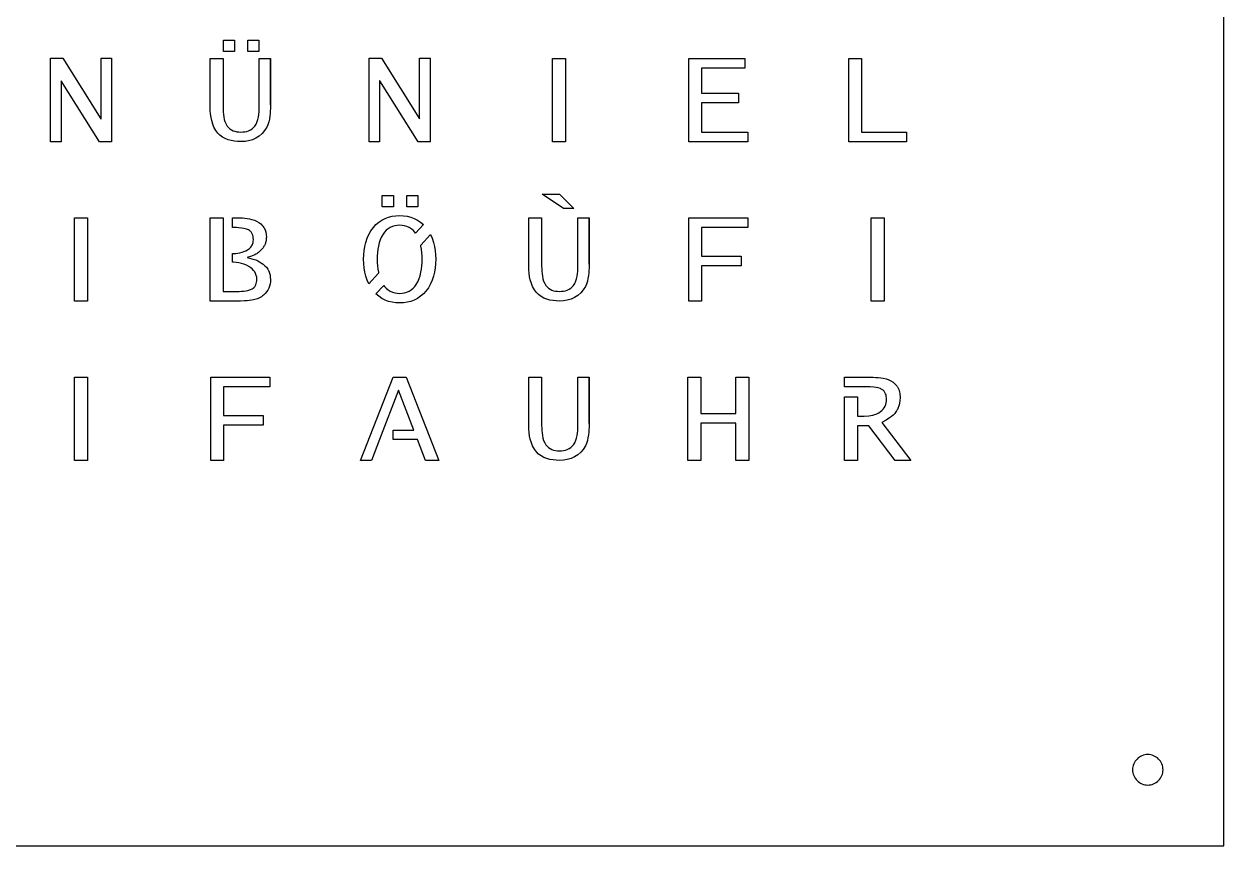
# Model space of a CAD drawing. Extents: x -337 to 6273, y 368 to 2065.
# Drawn here: x 1676.5 to 1912.8, y 1392.3 to 1554.1 of the extents above; entities that cross this region are included whole.
import ezdxf

# ---------------------------------------------------------------- set-up
doc = ezdxf.new("R2010")
doc.units = 0
doc.header["$LTSCALE"] = 100
doc.layers.add('EBENE_1', color=1, linetype='CONTINUOUS')

msp = doc.modelspace()

# ---------------------------------------------------------------- linework, layer by layer
at = {"layer": 'EBENE_1', "color": 7}
for points in [[(1912.756963, 1842.293256), (1462.756963, 1842.293256), (1462.756963, 1392.293256), (1912.756963, 1392.293256), (1912.756963, 1842.293256)], [(1715.775315, 1548.66739), (1715.775315, 1550.87877), (1717.986695, 1550.87877), (1717.986695, 1548.66739), (1715.775315, 1548.66739)], [(1720.577108, 1548.66739), (1720.577108, 1550.87877), (1722.788488, 1550.87877), (1722.788488, 1548.66739), (1720.577108, 1548.66739)], [(1681.761952, 1530.876782), (1681.761952, 1547.327912), (1684.151688, 1547.327912), (1691.668421, 1535.411988), (1691.693986, 1535.411988), (1691.693986, 1547.327912), (1693.751975, 1547.327912), (1693.751975, 1530.876782), (1691.425952, 1530.876782), (1683.858288, 1542.902956), (1683.819941, 1542.902956), (1683.819941, 1530.876782), (1681.761952, 1530.876782)], [(1744.489224, 1530.876782), (1744.489224, 1547.327912), (1746.87896, 1547.327912), (1754.395694, 1535.411988), (1754.421259, 1535.411988), (1754.421259, 1547.327912), (1756.479248, 1547.327912), (1756.479248, 1530.876782), (1754.153225, 1530.876782), (1746.585561, 1542.902956), (1746.547214, 1542.902956), (1746.547214, 1530.876782), (1744.489224, 1530.876782)], [(1783.106953, 1530.920529), (1780.588792, 1530.920529), (1780.588792, 1547.284165), (1783.106953, 1547.284165), (1783.106953, 1530.920529)], [(1807.376279, 1530.902347), (1807.376279, 1547.302347), (1818.458742, 1547.302347), (1818.458742, 1545.410531), (1809.894439, 1545.410531), (1809.894439, 1540.438123), (1817.154923, 1540.438123), (1817.154923, 1538.546307), (1809.894439, 1538.546307), (1809.894439, 1532.794163), (1819.046739, 1532.794163), (1819.046739, 1530.902347), (1807.376279, 1530.902347)], [(1838.899697, 1530.902347), (1838.899697, 1547.302347), (1841.417858, 1547.302347), (1841.417858, 1532.794163), (1850.250593, 1532.794163), (1850.250593, 1530.902347), (1838.899697, 1530.902347)], [(1747.068559, 1518.087396), (1747.068559, 1520.298776), (1749.279939, 1520.298776), (1749.279939, 1518.087396), (1747.068559, 1518.087396)], [(1751.870352, 1518.087396), (1751.870352, 1520.298776), (1754.081731, 1520.298776), (1754.081731, 1518.087396), (1751.870352, 1518.087396)], [(1784.801468, 1517.774394), (1782.760456, 1517.774394), (1778.512458, 1520.612118), (1781.969536, 1520.612118), (1784.801468, 1517.774394)], [(1689.016044, 1499.556893), (1686.497883, 1499.556893), (1686.497883, 1515.920529), (1689.016044, 1515.920529), (1689.016044, 1499.556893)], [(1753.44901, 1513.141406), (1753.132721, 1513.480416), (1752.753995, 1513.795243), (1752.349147, 1514.047252), (1751.915824, 1514.240047), (1751.440765, 1514.378765), (1750.984414, 1514.452962), (1750.477845, 1514.479347), (1749.971567, 1514.452983), (1749.515815, 1514.378881), (1749.041096, 1514.240176), (1748.608495, 1514.047449), (1748.204413, 1513.795394), (1747.826759, 1513.480541), (1747.511655, 1513.141495), (1747.211906, 1512.73453), (1746.908526, 1512.206225), (1746.63903, 1511.58458), (1746.45189, 1511.007672), (1746.293873, 1510.344229), (1746.193093, 1509.744067), (1746.118718, 1509.069075), (1746.081207, 1508.457158), (1746.067868, 1507.781296), (1746.081175, 1507.103612), (1746.118586, 1506.49028), (1746.192829, 1505.813372), (1746.293405, 1505.211887), (1746.334579, 1505.015319), (1744.398219, 1502.910646), (1744.070676, 1503.650182), (1743.798963, 1504.469968), (1743.613968, 1505.249488), (1743.478638, 1506.11057), (1743.408376, 1506.907794), (1743.383535, 1507.781296), (1743.40844, 1508.653142), (1743.4789, 1509.449148), (1743.614458, 1510.308268), (1743.799804, 1511.0865), (1744.071635, 1511.904176), (1744.399427, 1512.642516), (1744.821141, 1513.374514), (1745.309005, 1514.038349), (1745.820958, 1514.594576), (1746.359303, 1515.062669), (1746.96805, 1515.476886), (1747.61963, 1515.81202), (1748.290786, 1516.06099), (1749.021998, 1516.240839), (1749.719292, 1516.337142), (1750.484236, 1516.371163), (1751.249477, 1516.337115), (1751.947017, 1516.240737), (1752.67821, 1516.06083), (1753.349351, 1515.811797), (1754.000808, 1515.476657), (1754.609451, 1515.062451), (1755.147648, 1514.594447), (1753.615031, 1512.92861), (1753.44901, 1513.141406)], [(1807.376279, 1499.538711), (1807.376279, 1515.938711), (1819.046739, 1515.938711), (1819.046739, 1514.046895), (1809.894439, 1514.046895), (1809.894439, 1508.397012), (1817.704572, 1508.397012), (1817.704572, 1506.505196), (1809.894439, 1506.505196), (1809.894439, 1499.538711), (1807.376279, 1499.538711)], [(1845.834225, 1499.556893), (1843.316065, 1499.556893), (1843.316065, 1515.920529), (1845.834225, 1515.920529), (1845.834225, 1499.556893)], [(1752.754337, 1501.754813), (1753.132956, 1502.069616), (1753.449122, 1502.408536), (1753.750175, 1502.815278), (1754.055455, 1503.344254), (1754.326677, 1503.967469), (1754.514786, 1504.545639), (1754.673655, 1505.211123), (1754.774863, 1505.812781), (1754.849567, 1506.489855), (1754.887214, 1507.103383), (1754.900604, 1507.781296), (1754.887177, 1508.457494), (1754.849419, 1509.069695), (1754.774563, 1509.7449), (1754.673128, 1510.345272), (1754.63271, 1510.536552), (1756.569235, 1512.642141), (1756.896964, 1511.903848), (1757.168744, 1511.08623), (1757.354067, 1510.308002), (1757.489604, 1509.448888), (1757.560041, 1508.653), (1757.584938, 1507.781296), (1757.560088, 1506.907652), (1757.489803, 1506.11031), (1757.354452, 1505.249221), (1757.169434, 1504.469698), (1756.897668, 1503.649852), (1756.570063, 1502.910268), (1756.147809, 1502.176267), (1755.659468, 1501.511459), (1755.147514, 1500.955232), (1754.609169, 1500.487139), (1754.000422, 1500.072922), (1753.348842, 1499.737789), (1752.677687, 1499.488818), (1751.946475, 1499.30897), (1751.24918, 1499.212666), (1750.484236, 1499.178646), (1749.718996, 1499.212694), (1749.021455, 1499.309071), (1748.290263, 1499.488979), (1747.619121, 1499.738012), (1746.967664, 1500.073152), (1746.359021, 1500.487357), (1745.820825, 1500.955362), (1747.34925, 1502.617223), (1747.511766, 1502.408179), (1747.826994, 1502.069043), (1748.204756, 1501.754166), (1748.608964, 1501.502111), (1749.041493, 1501.309487), (1749.516129, 1501.170858), (1749.97174, 1501.096807), (1750.477845, 1501.070462), (1750.984587, 1501.096865), (1751.441078, 1501.171113), (1751.916219, 1501.309907), (1752.349615, 1501.502804), (1752.754337, 1501.754813)], [(1689.016044, 1468.193256), (1686.497883, 1468.193256), (1686.497883, 1484.556893), (1689.016044, 1484.556893), (1689.016044, 1468.193256)], [(1713.28537, 1468.175074), (1713.28537, 1484.575074), (1724.95583, 1484.575074), (1724.95583, 1482.683258), (1715.80353, 1482.683258), (1715.80353, 1477.033375), (1723.613663, 1477.033375), (1723.613663, 1475.141559), (1715.80353, 1475.141559), (1715.80353, 1468.175074), (1713.28537, 1468.175074)], [(1758.211282, 1468.175074), (1755.545523, 1468.175074), (1753.997238, 1472.27827), (1749.203601, 1472.27827), (1749.203601, 1474.163784), (1753.243667, 1474.163784), (1750.234977, 1482.005784), (1746.502475, 1472.27827), (1744.928225, 1468.175074), (1742.75719, 1468.175074), (1749.225156, 1484.575074), (1751.743316, 1484.575074), (1758.211282, 1468.175074)], [(1807.222888, 1468.175074), (1807.222888, 1484.575074), (1809.741049, 1484.575074), (1809.741049, 1477.404069), (1816.681969, 1477.404069), (1816.681969, 1484.575074), (1819.200129, 1484.575074), (1819.200129, 1468.175074), (1816.681969, 1468.175074), (1816.681969, 1475.512253), (1809.741049, 1475.512253), (1809.741049, 1468.175074), (1807.222888, 1468.175074)]]:
    msp.add_lwpolyline(points, close=True, dxfattribs=at)
for points in [[(1725.051699, 1538.19919), (1725.051699, 1547.282787), (1725.051699, 1538.19919), (1725.050031, 1537.908335), (1725.045203, 1537.632939), (1725.036352, 1537.341606), (1725.024181, 1537.06748), (1724.982298, 1536.463144), (1724.926198, 1535.941564), (1724.830271, 1535.330868), (1724.719432, 1534.831311), (1724.527826, 1534.224764), (1724.323094, 1533.776431), (1723.894347, 1533.093868), (1723.423644, 1532.528627), (1722.845511, 1532.012741), (1722.201328, 1531.598361), (1721.524666, 1531.296833), (1720.75525, 1531.077549), (1720.038197, 1530.966164), (1719.22286, 1530.925925), (1718.561258, 1530.946558), (1717.971226, 1531.00407), (1717.320488, 1531.11944), (1716.749519, 1531.275928), (1716.142701, 1531.515045), (1715.615604, 1531.802402), (1715.107812, 1532.176636), (1714.665884, 1532.61322), (1714.270803, 1533.137961), (1713.922842, 1533.767665), (1713.680767, 1534.36638), (1713.476155, 1535.068775), (1713.348067, 1535.702279), (1713.253187, 1536.426368), (1713.2063, 1537.076323), (1713.189501, 1537.802932), (1713.189501, 1547.282787), (1715.707661, 1547.282787), (1715.707661, 1537.764584), (1715.716291, 1537.24596), (1715.740312, 1536.783676), (1715.789728, 1536.262263), (1715.856068, 1535.810767), (1715.96709, 1535.291584), (1716.096432, 1534.861415), (1716.304066, 1534.369357), (1716.532135, 1533.987343), (1716.775744, 1533.690485), (1717.052694, 1533.440042), (1717.358976, 1533.236292), (1717.710558, 1533.068509), (1718.051094, 1532.956214), (1718.4414, 1532.873585), (1718.796248, 1532.832535), (1719.197295, 1532.817741), (1719.615008, 1532.832141), (1719.98436, 1532.872074), (1720.392926, 1532.952994), (1720.748002, 1533.062666), (1721.120611, 1533.229734), (1721.44203, 1533.431459), (1721.739067, 1533.686519), (1721.996671, 1533.987343), (1722.234378, 1534.372345), (1722.450932, 1534.872352), (1722.584929, 1535.308908), (1722.70008, 1535.838336), (1722.768503, 1536.297493), (1722.819512, 1536.829248), (1722.844217, 1537.299736), (1722.853102, 1537.828497), (1722.853102, 1547.282787), (1725.051699, 1547.282787)], [(1787.778971, 1506.833545), (1787.778971, 1515.917142), (1787.778971, 1506.833545), (1787.777303, 1506.54269), (1787.772476, 1506.267294), (1787.763624, 1505.975961), (1787.751453, 1505.701836), (1787.70957, 1505.097499), (1787.65347, 1504.575919), (1787.557543, 1503.965223), (1787.446704, 1503.465666), (1787.255098, 1502.859119), (1787.050367, 1502.410786), (1786.62162, 1501.728223), (1786.150917, 1501.162983), (1785.572784, 1500.647096), (1784.928601, 1500.232716), (1784.251939, 1499.931189), (1783.482523, 1499.711904), (1782.76547, 1499.600519), (1781.950133, 1499.56028), (1781.288531, 1499.580913), (1780.698499, 1499.638425), (1780.047761, 1499.753795), (1779.476792, 1499.910283), (1778.869974, 1500.1494), (1778.342877, 1500.436757), (1777.835085, 1500.810991), (1777.393157, 1501.247575), (1776.998076, 1501.772316), (1776.650114, 1502.40202), (1776.408039, 1503.000735), (1776.203428, 1503.70313), (1776.07534, 1504.336634), (1775.98046, 1505.060723), (1775.933573, 1505.710678), (1775.916774, 1506.437287), (1775.916774, 1515.917142), (1778.434934, 1515.917142), (1778.434934, 1506.398939), (1778.443563, 1505.880315), (1778.467585, 1505.418031), (1778.517001, 1504.896618), (1778.583341, 1504.445122), (1778.694363, 1503.925939), (1778.823704, 1503.49577), (1779.031339, 1503.003712), (1779.259408, 1502.621698), (1779.503016, 1502.324841), (1779.779967, 1502.074398), (1780.086249, 1501.870647), (1780.43783, 1501.702864), (1780.778367, 1501.590569), (1781.168673, 1501.50794), (1781.523521, 1501.46689), (1781.924568, 1501.452096), (1782.34228, 1501.466497), (1782.711633, 1501.506429), (1783.120199, 1501.587349), (1783.475275, 1501.697021), (1783.847884, 1501.864089), (1784.169303, 1502.065814), (1784.466339, 1502.320874), (1784.723944, 1502.621698), (1784.961651, 1503.0067), (1785.178205, 1503.506707), (1785.312202, 1503.943263), (1785.427353, 1504.472691), (1785.495775, 1504.931848), (1785.546785, 1505.463603), (1785.57149, 1505.934091), (1785.580374, 1506.462852), (1785.580374, 1515.917142), (1787.778971, 1515.917142)], [(1787.778971, 1475.469909), (1787.778971, 1484.553505), (1787.778971, 1475.469909), (1787.777303, 1475.179054), (1787.772476, 1474.903658), (1787.763624, 1474.612325), (1787.751453, 1474.338199), (1787.70957, 1473.733862), (1787.65347, 1473.212283), (1787.557543, 1472.601587), (1787.446704, 1472.10203), (1787.255098, 1471.495483), (1787.050367, 1471.04715), (1786.62162, 1470.364587), (1786.150917, 1469.799346), (1785.572784, 1469.28346), (1784.928601, 1468.86908), (1784.251939, 1468.567552), (1783.482523, 1468.348268), (1782.76547, 1468.236882), (1781.950133, 1468.196643), (1781.288531, 1468.217277), (1780.698499, 1468.274789), (1780.047761, 1468.390158), (1779.476792, 1468.546646), (1778.869974, 1468.785764), (1778.342877, 1469.073121), (1777.835085, 1469.447355), (1777.393157, 1469.883939), (1776.998076, 1470.408679), (1776.650114, 1471.038384), (1776.408039, 1471.637098), (1776.203428, 1472.339493), (1776.07534, 1472.972997), (1775.98046, 1473.697086), (1775.933573, 1474.347041), (1775.916774, 1475.07365), (1775.916774, 1484.553505), (1778.434934, 1484.553505), (1778.434934, 1475.035303), (1778.443563, 1474.516679), (1778.467585, 1474.054395), (1778.517001, 1473.532982), (1778.583341, 1473.081486), (1778.694363, 1472.562303), (1778.823704, 1472.132134), (1779.031339, 1471.640076), (1779.259408, 1471.258062), (1779.503016, 1470.961204), (1779.779967, 1470.710761), (1780.086249, 1470.507011), (1780.43783, 1470.339228), (1780.778367, 1470.226932), (1781.168673, 1470.144304), (1781.523521, 1470.103254), (1781.924568, 1470.088459), (1782.34228, 1470.10286), (1782.711633, 1470.142793), (1783.120199, 1470.223713), (1783.475275, 1470.333385), (1783.847884, 1470.500452), (1784.169303, 1470.702178), (1784.466339, 1470.957238), (1784.723944, 1471.258062), (1784.961651, 1471.643063), (1785.178205, 1472.143071), (1785.312202, 1472.579627), (1785.427353, 1473.109055), (1785.495775, 1473.568212), (1785.546785, 1474.099967), (1785.57149, 1474.570455), (1785.580374, 1475.099215), (1785.580374, 1484.553505), (1787.778971, 1484.553505)]]:
    msp.add_lwpolyline(points, dxfattribs=at)
for points in [[(1721.651613, 1511.251719), (1721.683499, 1511.682125), (1721.671208, 1511.982082), (1721.637551, 1512.241838), (1721.567472, 1512.531685), (1721.472666, 1512.777422, 0.041883), (1721.329616, 1513.026407, 0.043934), (1721.154698, 1513.237047, 0.042899), (1720.948316, 1513.412377), (1720.699244, 1513.561158, 0.040387), (1720.343036, 1513.702486), (1719.7789, 1513.842808), (1719.359141, 1513.911638), (1718.821903, 1513.972259), (1718.379954, 1514.005669), (1717.857724, 1514.030792), (1717.553742, 1514.041465), (1717.553742, 1515.936214), (1718.487864, 1515.938711), (1719.560784, 1515.902109), (1720.438085, 1515.805497), (1720.948091, 1515.712856), (1721.395071, 1515.603313), (1721.88934, 1515.442999), (1722.310232, 1515.264249), (1722.76094, 1515.013081), (1723.132259, 1514.73919), (1723.485793, 1514.388311, -0.04114), (1723.7669, 1514.001095, -0.040138), (1723.979197, 1513.578435), (1724.132696, 1513.099019), (1724.211486, 1512.646439), (1724.240007, 1512.129513, -0.045085), (1724.175409, 1511.414553, -0.048713), (1723.993291, 1510.775365, -0.049106), (1723.689414, 1510.181632, -0.045776), (1723.24936, 1509.617744, -0.044137), (1722.682344, 1509.111921, -0.040199), (1721.97566, 1508.669013), (1721.298753, 1508.369078), (1720.48194, 1508.115796), (1721.392888, 1507.89178), (1722.138848, 1507.638341), (1722.554386, 1507.460065), (1722.920674, 1507.274011), (1723.30604, 1507.040468), (1723.638318, 1506.797869), (1723.970739, 1506.501413), (1724.249927, 1506.191572), (1724.500729, 1505.837093), (1724.703015, 1505.459916), (1724.855383, 1505.066877), (1724.965195, 1504.640229), (1725.024409, 1504.23099), (1725.045307, 1503.782514), (1725.026323, 1503.332611), (1724.972803, 1502.924919), (1724.871267, 1502.492849), (1724.731292, 1502.100306), (1724.538523, 1501.713468), (1724.301244, 1501.356917), (1724.027707, 1501.03869), (1723.703141, 1500.74027, -0.124507), (1721.721847, 1499.775188), (1721.35094, 1499.70846), (1720.834476, 1499.644273), (1720.431584, 1499.609105), (1719.939548, 1499.578544), (1719.154976, 1499.54993), (1718.142735, 1499.538711), (1713.195892, 1499.538711), (1713.195892, 1515.938711), (1715.714053, 1515.938711), (1715.714053, 1508.8444), (1715.714053, 1501.430527), (1717.989345, 1501.430527), (1718.454208, 1501.435248), (1718.865234, 1501.448318), (1719.336329, 1501.475872), (1719.737322, 1501.512597), (1720.218219, 1501.57789), (1720.599736, 1501.652489), (1721.090632, 1501.794696), (1721.421457, 1501.941828), (1721.659842, 1502.097091, 0.041793), (1721.85835, 1502.278252, 0.042011), (1722.024263, 1502.490469), (1722.160282, 1502.739524), (1722.250408, 1502.983429), (1722.31697, 1503.268969), (1722.349232, 1503.525862), (1722.360974, 1503.820862), (1722.334871, 1504.221651), (1722.26074, 1504.587114), (1722.13001, 1504.950253), (1721.945257, 1505.291809), (1721.723864, 1505.589859), (1721.443334, 1505.879308), (1721.160859, 1506.11109), (1720.820678, 1506.339022), (1720.364874, 1506.583296), (1719.840701, 1506.799483), (1719.349625, 1506.953388), (1718.793853, 1507.082804), (1717.784236, 1507.211438), (1717.553878, 1507.212134), (1717.553878, 1508.912134), (1717.784236, 1508.911438), (1718.22721, 1508.93206), (1718.655642, 1508.992604), (1719.033711, 1509.064188), (1719.456672, 1509.169368), (1719.818584, 1509.286145), (1720.222979, 1509.455908), (1720.55442, 1509.638215), (1720.901975, 1509.893841, 0.041938), (1721.171824, 1510.167636, 0.047591), (1721.401443, 1510.503843, 0.047506), (1721.563701, 1510.878034, 0.041602), (1721.651613, 1511.251719)], [(1842.861945, 1475.000951), (1840.586653, 1475.000951), (1840.586653, 1468.175074), (1838.063179, 1468.175074), (1838.063179, 1480.69646), (1840.586653, 1480.69646), (1840.586653, 1476.892767), (1841.916037, 1476.892767), (1842.842117, 1476.944405), (1843.603342, 1477.081521), (1844.027519, 1477.207351), (1844.406614, 1477.358214), (1844.792872, 1477.559073), (1845.137238, 1477.789542), (1845.415714, 1478.023479), (1845.648928, 1478.267282), (1845.86186, 1478.550885), (1846.032999, 1478.851803), (1846.163468, 1479.169465), (1846.257323, 1479.514179), (1846.308082, 1479.846216), (1846.326014, 1480.210835), (1846.315337, 1480.510719), (1846.285995, 1480.772133), (1846.224926, 1481.065236), (1846.1426, 1481.314545), (1846.014059, 1481.57709, 0.041184), (1845.858954, 1481.797378, 0.043664), (1845.663724, 1481.993522, 0.042429), (1845.431236, 1482.157976, 0.042304), (1845.115109, 1482.309238), (1844.6464, 1482.454943), (1844.27985, 1482.531719), (1843.817072, 1482.598913), (1843.094901, 1482.659189), (1842.13334, 1482.683258), (1840.586653, 1482.683258), (1838.068492, 1482.683258), (1838.068492, 1484.575074), (1842.657425, 1484.575074), (1843.19164, 1484.570709), (1843.665031, 1484.558606), (1844.206737, 1484.533185), (1844.669256, 1484.49928), (1845.224221, 1484.439165), (1845.666247, 1484.370494), (1846.244329, 1484.237997), (1846.632795, 1484.10212), (1847.173427, 1483.841705), (1847.616853, 1483.55776), (1848.057265, 1483.176517, -0.042775), (1848.403749, 1482.758505, -0.043941), (1848.676255, 1482.281222, -0.041965), (1848.871972, 1481.740151), (1848.973474, 1481.221722), (1849.010348, 1480.625269), (1848.960584, 1479.819706), (1848.824748, 1479.128779, -0.043727), (1848.556716, 1478.399604, -0.04638), (1848.184875, 1477.768371), (1847.927187, 1477.445704), (1847.604387, 1477.110191), (1847.295079, 1476.834909), (1846.928511, 1476.548787), (1846.268324, 1476.108646), (1845.425045, 1475.640078), (1851.087111, 1468.175074), (1848.038874, 1468.175074), (1842.861945, 1475.000951)], [(1897.756963, 1410.293256, 0.199589), (1895.635643, 1409.414577, 0.199589), (1894.756963, 1407.293256, 0.199589), (1895.635643, 1405.171936, 0.199589), (1897.756963, 1404.293256, 0.199589), (1899.878284, 1405.171936, 0.199589), (1900.756963, 1407.293256, 0.199589), (1899.878284, 1409.414577, 0.199589), (1897.756963, 1410.293256)]]:
    msp.add_lwpolyline(points, format="xyb", close=True, dxfattribs=at)

doc.saveas('drawing.dxf')
